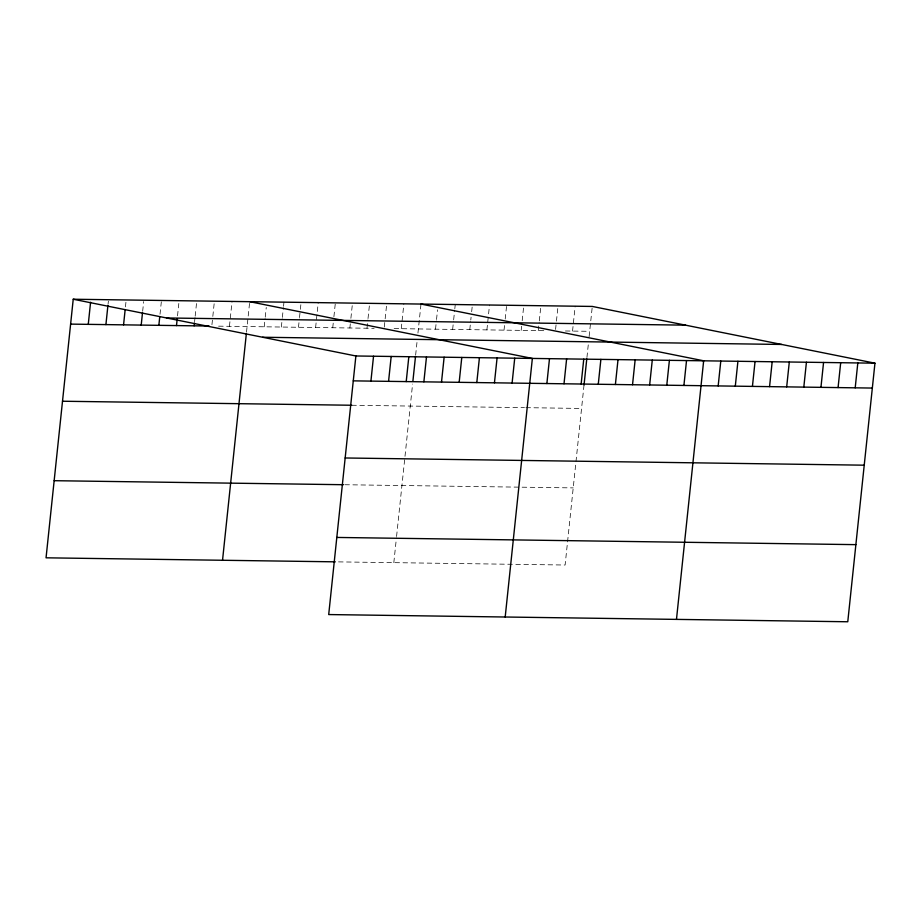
<?xml version="1.0" encoding="UTF-8"?>
<svg xmlns="http://www.w3.org/2000/svg" width="921" height="921" viewBox="0 0 921 921"><rect width="100%" height="100%" fill="white"/><g stroke="black" fill="none" stroke-linecap="round" stroke-linejoin="round"><path stroke-width="0.69" stroke-dasharray="4.61 3.45" d="M108.091 303.872L108.379 301.109M125.452 306.877L126.027 301.351M142.663 311.275L143.676 301.593M160.012 314.28L161.325 301.846M177.523 315.903L178.824 303.47M194.584 321.682L195.022 317.538M195.171 316.156L196.622 302.33M211.945 324.687L212.67 317.78M212.82 316.398L214.271 302.572M229.444 326.322L232.057 301.443M246.517 332.067L249.706 301.685M264.223 326.805L265.098 318.505M265.236 317.123L266.261 307.453M281.354 327.036L282.229 318.747M282.367 317.365L283.392 307.683M283.53 306.302L283.967 302.157M298.485 327.277L299.36 318.977M299.498 317.595L300.223 310.688M300.373 309.306L301.098 302.399M315.615 327.508L318.229 302.641M332.746 327.749L333.321 322.223M333.909 316.697L335.359 302.871M349.876 327.991L350.302 323.847M350.889 318.309L352.49 303.113M366.995 328.221L367.87 319.932M368.02 318.551L369.62 303.343M384.276 327.082L385.001 320.174M385.151 318.793L386.601 304.966M401.257 328.705L403.87 303.826M393.82 562.65L396.433 537.852M396.571 536.483L412.596 384.022M415.636 355.103L417.086 341.334M417.95 333.068L421.001 304.057M435.518 329.177L436.393 320.888M436.531 319.506L437.556 309.824M452.648 329.419L453.512 321.118M453.662 319.737L454.675 310.066M454.824 308.685L455.262 304.54M469.779 329.649L470.643 321.36M470.792 319.978L471.08 317.215M471.667 311.689L472.392 304.77M486.91 329.891L489.523 305.012M504.029 330.132L504.616 324.595M505.192 319.069L506.654 305.254M521.159 330.363L521.597 326.218M522.184 320.692L523.773 305.484M538.29 330.604L539.165 322.315M539.303 320.934L540.903 305.726M555.57 329.465L556.296 322.546M556.434 321.164L557.896 307.349M572.551 331.076L575.165 306.198M584.029 385.024L565.114 565.022L336.729 561.856M586.93 357.486L588.381 343.717M589.095 336.821L592.295 306.44M218.588 326.161L374.133 328.325M394.119 328.601L545.428 330.708M565.413 330.984L589.682 331.318M351.753 405.252L524.475 407.646M525.903 407.669L581.577 408.44M344.834 484.734L573.219 487.9"/><path stroke-width="1.38" d="M73.231 299.233L355.886 355.978L328.705 614.56L847.769 621.767L874.95 363.185L592.295 306.44L73.231 299.233L46.05 557.815L335.302 561.833M88.266 324.353L90.58 302.238M105.915 324.606L107.941 305.254M123.564 324.848L125.152 309.64M141.201 325.09L142.513 312.656M158.849 325.332L159.724 317.043M176.498 325.585L177.223 318.666M194.147 325.827L194.446 323.064M222.537 560.267L246.368 333.448M370.921 381.098L373.535 356.22M388.57 381.34L391.183 356.462M406.219 381.593L408.832 356.715M412.884 381.271L415.498 356.485M423.867 381.835L426.481 356.957M441.516 382.077L444.129 357.198M459.165 382.33L461.778 357.452M476.802 382.572L479.427 357.693M494.45 382.814L497.075 357.935M512.099 383.055L514.724 358.177M505.192 617.012L532.361 358.43L249.706 301.685M546.878 383.539L549.492 358.66M564.009 383.781L566.622 358.902M581.139 384.022L583.753 359.144M584.029 385.024L586.781 358.856M598.27 384.253L600.883 359.374M615.401 384.494L618.014 359.616M632.531 384.736L635.145 359.858M649.65 384.966L652.275 360.088M666.781 385.208L669.394 360.33M683.912 385.45L686.525 360.572M676.475 619.384L703.656 360.802L421.001 304.057M718.173 385.922L720.786 361.044M735.303 386.164L737.917 361.285M752.434 386.394L755.047 361.516M769.565 386.636L772.178 361.757M786.684 386.866L789.309 361.999M803.814 387.108L806.428 362.229M820.945 387.35L823.558 362.471M838.075 387.58L840.689 362.713M855.206 387.822L857.819 362.943M166.505 317.964L685.569 325.159M70.618 324.111L209.079 326.034M262.612 337.247L781.676 344.454M355.886 355.978L874.95 363.185M353.273 380.857L872.337 388.063M62.513 401.234L351.753 405.252M345.168 457.979L864.232 465.186M54.155 480.693L343.406 484.711M336.81 537.438L855.874 544.645"/></g></svg>
